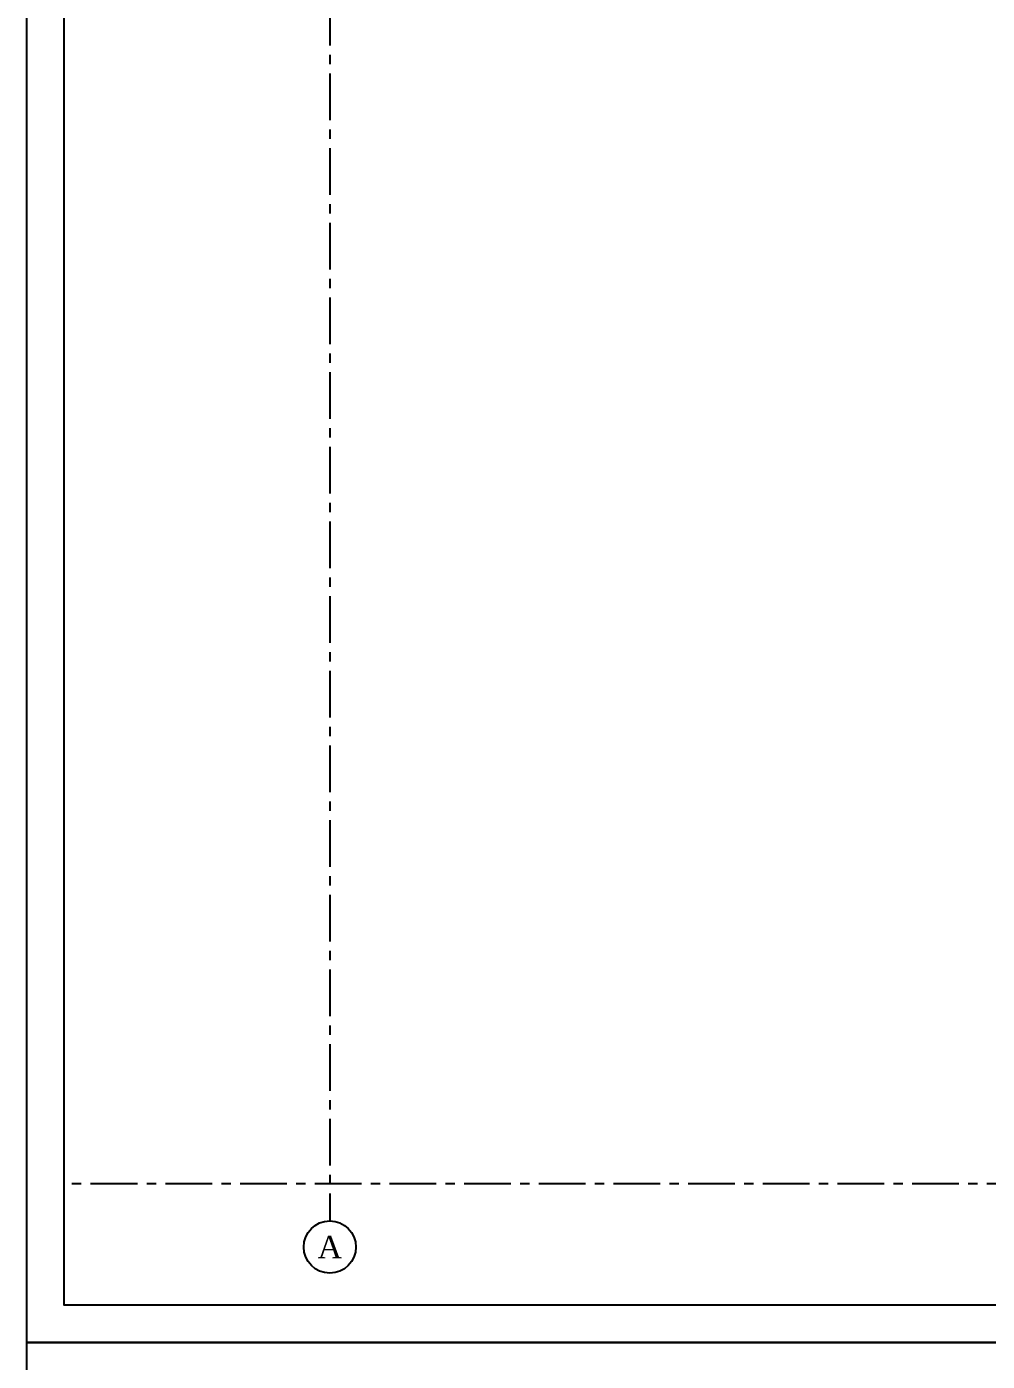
# Model space of a CAD drawing. Header units: millimetres. Extents: x 933584 to 974011, y 4545988 to 4553664.
# Drawn here: x 938802 to 939316, y 4548345 to 4549061 of the extents above; entities that cross this region are included whole.
import ezdxf
from ezdxf.enums import TextEntityAlignment as Align

# ---------------------------------------------------------------- set-up
doc = ezdxf.new("R2010")
doc.units = ezdxf.units.MM
doc.linetypes.add('CENTER', pattern=[2, 1.25, -0.25, 0.25, -0.25])
doc.layers.get('0').update_dxf_attribs({"color": 255})
doc.layers.add('0-CSX-CXS_20', color=14, linetype='CENTER')
doc.layers.add('0-TXT-XBX_20', color=3, linetype='Continuous')
doc.styles.get("Standard").update_dxf_attribs({"font": 'times.ttf'})

# ---------------------------------------------------------------- blocks, each defined once
blk = doc.blocks.new('aksno_20')
at = {"layer": '0-TXT-XBX_20'}
blk.add_circle((0, 0), 7, dxfattribs=at)
blk.add_attdef('AKSNO', text='', height=6).set_placement((0, 0), align=Align.MIDDLE_CENTER)
blk = doc.blocks.new('ZVBXCB')
at = {"layer": '0-CSX-CXS_20', "ltscale": 20}
blk.add_line((933780.76, 4548440.54), (932221.52, 4548440.54), dxfattribs=at)
blk.add_lwpolyline([(932363.86, 4549835.4), (932363.86, 4548420.65)], dxfattribs=at)
at = {"layer": '0-TXT-XBX_20'}
ref = blk.add_blockref('aksno_20', (932363.86, 4548406.65), dxfattribs=dict(at, xscale=2, yscale=2, zscale=2))
ref.add_attrib('AKSNO', 'A', dxfattribs={"color": 7, "height": 12}).set_placement((932363.86, 4548406.65), align=Align.MIDDLE_CENTER)

msp = doc.modelspace()

# ---------------------------------------------------------------- linework, layer by layer
at = {"color": 0}
for points in [[(938801.5, 4549855.4), (940901.5, 4549855.4), (940901.5, 4548355.4), (938801.5, 4548355.4)], [(938821.5, 4549835.4), (940881.5, 4549835.4), (940881.5, 4548375.4), (938821.5, 4548375.4)], [(938801.5, 4548355.4), (940901.5, 4548355.4), (940901.5, 4546855.4), (938801.5, 4546855.4)]]:
    msp.add_lwpolyline(points, close=True, dxfattribs=at)

# ---------------------------------------------------------------- block references
msp.add_blockref('ZVBXCB', (6600, 0))

doc.saveas('drawing.dxf')
